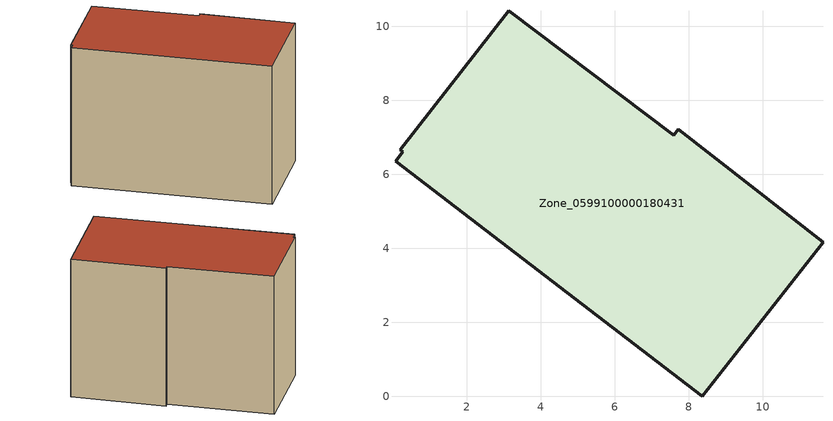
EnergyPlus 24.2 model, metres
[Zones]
Zone_0599100000180431
 floor ground (C_G): 0.08,6.35 0.28,6.61 0.2,6.67 3.14,10.42 7.6,7.05 7.72,7.21 11.63,4.16 8.37,0 z3.88
 wall outside (C_F): 11.63,4.16 7.72,7.21 7.6,7.05 3.14,10.42 0.2,6.67 0.28,6.61 0.08,6.35 8.37,0 11.63,4.16 z3.88:11.61
 roof outside (C_R): 0.28,6.61 0.08,6.35 8.37,0 11.63,4.16 7.72,7.21 7.6,7.05 3.14,10.42 0.2,6.67 z11.61
[BUILDING]
Pand.0599100000180431: North Axis=0; Terrain=City; Loads Convergence Tolerance Value=0.04; Temperature Convergence Tolerance Value=0.4; Solar Distribution=FullExterior; Maximum Number of Warmup Days=25; Minimum Number of Warmup Days=1
[Site:Location]
Rotterdam.The.Hague.AP_ZH_NLD Design_Conditions: Latitude=51.96; Longitude=4.45; Time Zone=1; Elevation=-4.5
[SITE:GROUNDTEMPERATURE:BUILDINGSURFACE]
18, 18, 18, 18, 18, 18, 18, 18, 18, 18, 18, 18
[MATERIAL] Thermal Absorptance=0.9; Solar Absorptance=0.7; Visible Absorptance=0.7
Name | Roughness | Thickness | Conductivity | Density | Specific Heat
G.TI.1975-1991 | MediumSmooth | 0.15 | 0.288461 | 540 | 1210
F.TI.1975-1991 | Rough | 0.3 | 0.230769 | 1920 | 840
R.TI.1975-1991 | MediumRough | 0.2 | 0.153846 | 1500 | 1000
[CONSTRUCTION]
C_G: G.TI.1975-1991
C_F: F.TI.1975-1991
C_R: R.TI.1975-1991
[ZONE]
Zone_0599100000180431: Type=1; Multiplier=1; Ceiling Height=Autocalculate; Volume=Autocalculate; Floor Area=autocalculate; Part of Total Floor Area=Yes
[ZONEINFILTRATION:DESIGNFLOWRATE]
Infil_Zone_0599100000180431: Zone or ZoneList or Space or SpaceList=Zone_0599100000180431; Schedule=AlwaysOn; Design Flow Rate Calculation Method=Flow/Area; Flow Rate per Floor Area=0.003; Constant Term Coefficient=1; Temperature Term Coefficient=0; Velocity Term Coefficient=0; Velocity Squared Term Coefficient=0
[HVACTEMPLATE:ZONE:IDEALLOADSAIRSYSTEM]
Zone_0599100000180431: Maximum Heating Supply Air Temperature=50; Minimum Cooling Supply Air Temperature=13; Maximum Heating Supply Air Humidity Ratio=0.0156; Minimum Cooling Supply Air Humidity Ratio=0.0077; Heating Limit=NoLimit; Cooling Limit=NoLimit; Dehumidification Control Type=ConstantSensibleHeatRatio; Cooling Sensible Heat Ratio=0.7; Dehumidification Setpoint=60; Humidification Control Type=None; Humidification Setpoint=30; Outdoor Air Method=None; Outdoor Air Flow Rate per Person=0.00944; Outdoor Air Flow Rate per Zone Floor Area=0; Outdoor Air Flow Rate per Zone=0; Demand Controlled Ventilation Type=None; Outdoor Air Economizer Type=NoEconomizer; Heat Recovery Type=None; Sensible Heat Recovery Effectiveness=0.7; Latent Heat Recovery Effectiveness=0.65
[ZONECONTROL:THERMOSTAT]
ThermostatControl_Zone_0599100000180431: Zone or ZoneList=Zone_0599100000180431; Control Type Schedule=DualSetpointControlType; Control 1=Thermostat_Zone_0599100000180431; Temperature Difference Between Cutout And Setpoint=0
[THERMOSTATSETPOINT:DUALSETPOINT]
Thermostat_Zone_0599100000180431: Heating Setpoint Temperature Schedule=HeatingSetpoint_Zone_0599100000180431; Cooling Setpoint Temperature Schedule=CoolingSetpoint_Zone_0599100000180431
[SCHEDULE:COMPACT]
HeatingSetpoint_Zone_0599100000180431: Through: 12/31, For: AllDays, Until: 24:00, 21
CoolingSetpoint_Zone_0599100000180431: Through: 12/31, For: AllDays, Until: 24:00, 24
DualSetpointControlType: Through: 12/31, For: AllDays, Until: 24:00, 4
AlwaysOn: Through: 12/31, For: AllDays, Until: 24:00, 1
